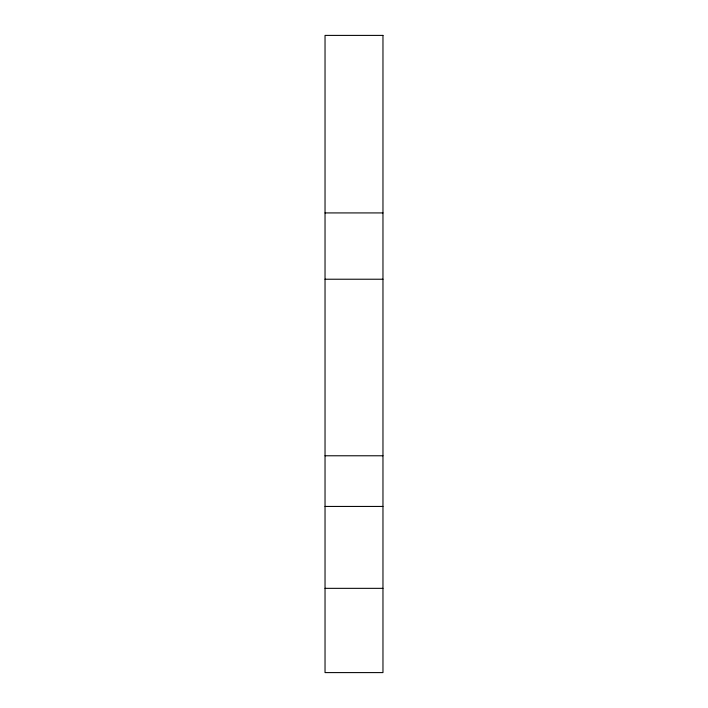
<?xml version="1.0" encoding="UTF-8"?>
<svg xmlns="http://www.w3.org/2000/svg" width="708" height="708" viewBox="0 0 708 708"><rect width="100%" height="100%" fill="white"/><g stroke="black" fill="none" stroke-linecap="round" stroke-linejoin="round"><path stroke-width="1.06" d="M325.034 212.922L382.966 212.922M325.034 279.226L382.966 279.226M325.034 455.775L382.966 455.775M325.034 506.441L382.966 506.441M325.034 588.339L382.966 588.339M382.966 35.4L325.034 35.4L325.034 672.6L382.966 672.6L382.966 35.4"/></g></svg>
